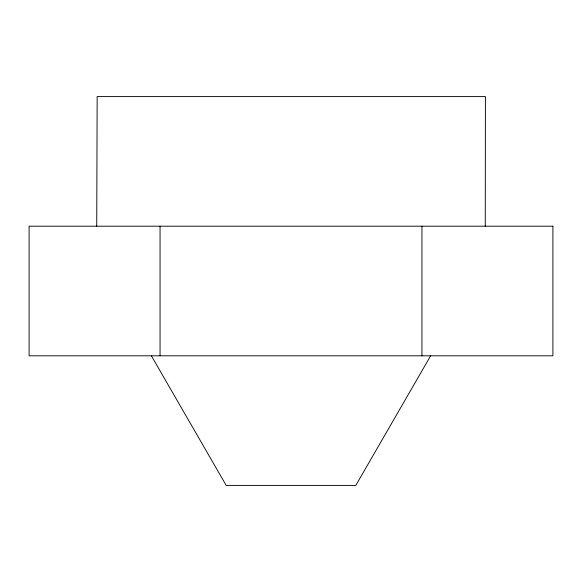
<?xml version="1.0" encoding="UTF-8"?>
<svg xmlns="http://www.w3.org/2000/svg" width="582" height="582" viewBox="0 0 582 582"><rect width="100%" height="100%" fill="white"/><g stroke="black" fill="none" stroke-linecap="round" stroke-linejoin="round"><path stroke-width="0.87" d="M485.264 226.194L485.41 96.59L97.158 96.59L96.728 226.194M430.629 355.806L355.806 485.41L226.194 485.41L151.371 355.806M421.95 226.194L421.95 355.806M160.05 226.194L160.05 355.806M552.9 226.194L29.1 226.194L29.1 355.806L552.9 355.806L552.9 226.194"/></g></svg>
